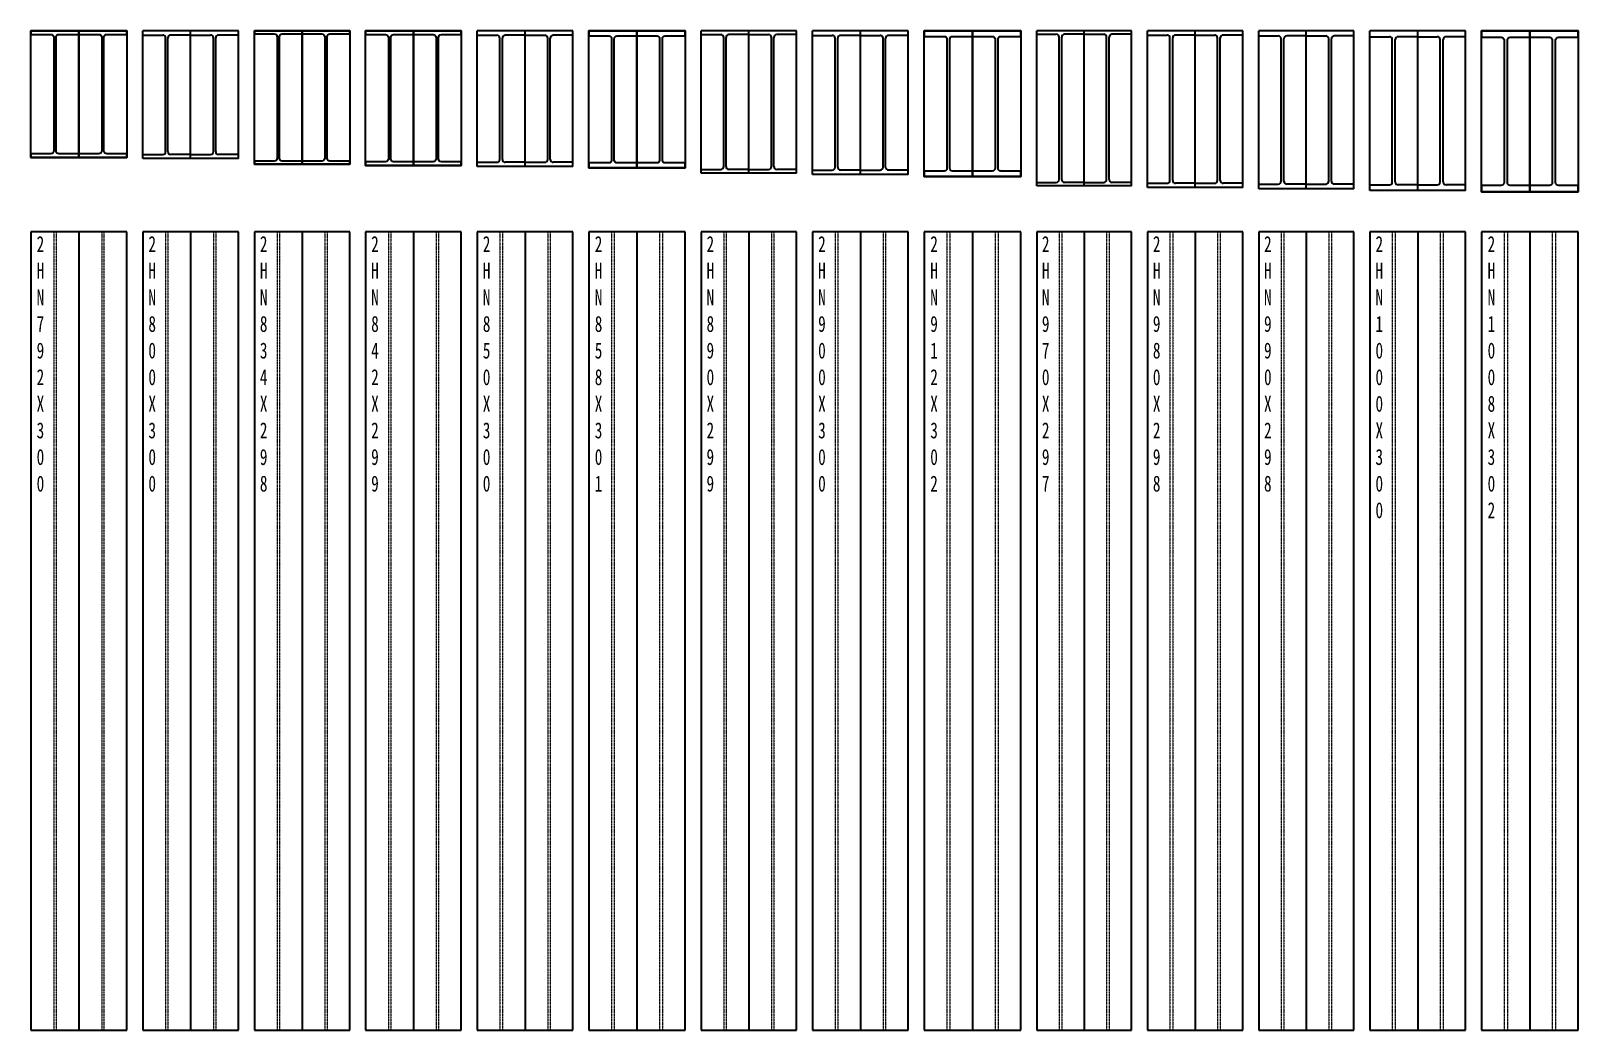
# Model space of a CAD drawing. Header units: millimetres. Extents: x 0 to 76984, y 0 to 13707.
# Drawn here: x 19298 to 28986, y 0 to 6258 of the extents above; entities that cross this region are included whole.
import ezdxf

# ---------------------------------------------------------------- set-up
doc = ezdxf.new("R2010")
doc.units = ezdxf.units.MM
doc.linetypes.add('DASHED', pattern=[0.75, 0.5, -0.25])
doc.layers.get('Defpoints').update_dxf_attribs({"color": 8})
for name, color, linetype, lineweight in [('1粗实线', 1, 'Continuous', 30), ('4虚线', 2, 'DASHED', 18), ('5文本', 4, 'Continuous', 18), ('6标注线', 3, 'Continuous', 13)]:
    doc.layers.add(name, color=color, linetype=linetype, lineweight=lineweight)
doc.styles.get("Standard").update_dxf_attribs({"font": '', "width": 0.7})
doc.styles.get('Standard').set_extended_font_data('SimSun')

# ---------------------------------------------------------------- blocks, each defined once
blk = doc.blocks.new('2HN800X300分配梁block')
at = {"layer": '1粗实线'}
for p, q in [((300, 800), (-300, 800)), ((-300, 0), (-300, 800)), ((0, 0), (0, 800)), ((300, 0), (300, 800)), ((-300, 774), (-175, 774)), ((-157, 44), (-157, 756)), ((-143, 44), (-143, 756)), ((0, 774), (-125, 774)), ((0, 774), (125, 774)), ((143, 44), (143, 756)), ((157, 44), (157, 756)), ((300, 774), (175, 774)), ((-300, 26), (-175, 26)), ((300, 0), (-300, 0)), ((0, 26), (-125, 26)), ((0, 26), (125, 26)), ((300, 26), (175, 26))]:
    blk.add_line(p, q, dxfattribs=at)
for centre, start, end in [((-175, 756), 0, 90), ((-125, 756), 90, 180), ((125, 756), 0, 90), ((175, 756), 90, 180), ((-175, 44), 270, 0), ((-125, 44), 180, 270), ((125, 44), 270, 0), ((175, 44), 180, 270)]:
    blk.add_arc(centre, 18, start, end, dxfattribs=at)
blk = doc.blocks.new('2HN850X300分配梁block')
at = {"layer": '1粗实线'}
for p, q in [((300, 850), (-300, 850)), ((-300, 0), (-300, 850)), ((-300, 823), (-176, 823)), ((-158, 45), (-158, 805)), ((-142, 45), (-142, 805)), ((0, 823), (-124, 823)), ((0, 0), (0, 850)), ((0, 823), (124, 823)), ((142, 45), (142, 805)), ((158, 45), (158, 805)), ((300, 823), (176, 823)), ((300, 0), (300, 850)), ((-300, 27), (-176, 27)), ((300, 0), (-300, 0)), ((0, 27), (-124, 27)), ((0, 27), (124, 27)), ((300, 27), (176, 27))]:
    blk.add_line(p, q, dxfattribs=at)
for centre, start, end in [((-176, 805), 0, 90), ((-124, 805), 90, 180), ((124, 805), 0, 90), ((176, 805), 90, 180), ((-176, 45), 270, 0), ((-124, 45), 180, 270), ((124, 45), 270, 0), ((176, 45), 180, 270)]:
    blk.add_arc(centre, 18, start, end, dxfattribs=at)
blk = doc.blocks.new('2HN890X299分配梁block')
at = {"layer": '1粗实线'}
for p, q in [((299, 890), (-299, 890)), ((-299, 0), (-299, 890)), ((0, 0), (0, 890)), ((299, 0), (299, 890)), ((-299, 867), (-175, 867)), ((-157, 41), (-157, 849)), ((-142, 41), (-142, 849)), ((0, 867), (-124, 867)), ((0, 867), (124, 867)), ((142, 41), (142, 849)), ((157, 41), (157, 849)), ((299, 867), (175, 867)), ((-299, 23), (-175, 23)), ((299, 0), (-299, 0)), ((0, 23), (-124, 23)), ((0, 23), (124, 23)), ((299, 23), (175, 23))]:
    blk.add_line(p, q, dxfattribs=at)
for centre, start, end in [((-175, 849), 0, 90), ((-124, 849), 90, 180), ((124, 849), 0, 90), ((175, 849), 90, 180), ((-175, 41), 270, 0), ((-124, 41), 180, 270), ((124, 41), 270, 0), ((175, 41), 180, 270)]:
    blk.add_arc(centre, 18, start, end, dxfattribs=at)
blk = doc.blocks.new('2HN900X300分配梁block')
at = {"layer": '1粗实线'}
for p, q in [((300, 900), (-300, 900)), ((-300, 0), (-300, 900)), ((-300, 872), (-176, 872)), ((0, 872), (-124, 872)), ((0, 0), (0, 900)), ((0, 872), (124, 872)), ((300, 872), (176, 872)), ((300, 0), (300, 900)), ((-158, 46), (-158, 854)), ((-142, 46), (-142, 854)), ((142, 46), (142, 854)), ((158, 46), (158, 854)), ((-300, 28), (-176, 28)), ((300, 0), (-300, 0)), ((0, 28), (-124, 28)), ((0, 28), (124, 28)), ((300, 28), (176, 28))]:
    blk.add_line(p, q, dxfattribs=at)
for centre, start, end in [((-176, 854), 0, 90), ((-124, 854), 90, 180), ((124, 854), 0, 90), ((176, 854), 90, 180), ((-176, 46), 270, 0), ((-124, 46), 180, 270), ((124, 46), 270, 0), ((176, 46), 180, 270)]:
    blk.add_arc(centre, 18, start, end, dxfattribs=at)
blk = doc.blocks.new('2HN970X297分配梁block')
at = {"layer": '1粗实线'}
for p, q in [((297, 970), (-297, 970)), ((-297, 0), (-297, 970)), ((0, 0), (0, 970)), ((297, 0), (297, 970)), ((-297, 949), (-174.5, 949)), ((-156.5, 39), (-156.5, 931)), ((-140.5, 39), (-140.5, 931)), ((0, 949), (-122.5, 949)), ((0, 949), (122.5, 949)), ((140.5, 39), (140.5, 931)), ((156.5, 39), (156.5, 931)), ((297, 949), (174.5, 949)), ((-297, 21), (-174.5, 21)), ((297, 0), (-297, 0)), ((0, 21), (-122.5, 21)), ((0, 21), (122.5, 21)), ((297, 21), (174.5, 21))]:
    blk.add_line(p, q, dxfattribs=at)
for centre, start, end in [((-174.5, 931), 0, 90), ((-122.5, 931), 90, 180), ((122.5, 931), 0, 90), ((174.5, 931), 90, 180), ((-174.5, 39), 270, 0), ((-122.5, 39), 180, 270), ((122.5, 39), 270, 0), ((174.5, 39), 180, 270)]:
    blk.add_arc(centre, 18, start, end, dxfattribs=at)
blk = doc.blocks.new('2HN980X298分配梁block')
at = {"layer": '1粗实线'}
for p, q in [((298, 980), (-298, 980)), ((-298, 0), (-298, 980)), ((0, 0), (0, 980)), ((298, 0), (298, 980)), ((-298, 954), (-175.5, 954)), ((-157.5, 44), (-157.5, 936)), ((-140.5, 44), (-140.5, 936)), ((0, 954), (-122.5, 954)), ((0, 954), (122.5, 954)), ((140.5, 44), (140.5, 936)), ((157.5, 44), (157.5, 936)), ((298, 954), (175.5, 954)), ((-298, 26), (-175.5, 26)), ((298, 0), (-298, 0)), ((0, 26), (-122.5, 26)), ((0, 26), (122.5, 26)), ((298, 26), (175.5, 26))]:
    blk.add_line(p, q, dxfattribs=at)
for centre, start, end in [((-175.5, 936), 0, 90), ((-122.5, 936), 90, 180), ((122.5, 936), 0, 90), ((175.5, 936), 90, 180), ((-175.5, 44), 270, 0), ((-122.5, 44), 180, 270), ((122.5, 44), 270, 0), ((175.5, 44), 180, 270)]:
    blk.add_arc(centre, 18, start, end, dxfattribs=at)
blk = doc.blocks.new('2HN990X298分配梁block')
at = {"layer": '1粗实线'}
for p, q in [((298, 990), (-298, 990)), ((-298, 0), (-298, 990)), ((0, 0), (0, 990)), ((298, 0), (298, 990)), ((-298, 959), (-175.5, 959)), ((-157.5, 49), (-157.5, 941)), ((-140.5, 49), (-140.5, 941)), ((0, 959), (-122.5, 959)), ((0, 959), (122.5, 959)), ((140.5, 49), (140.5, 941)), ((157.5, 49), (157.5, 941)), ((298, 959), (175.5, 959)), ((-298, 31), (-175.5, 31)), ((298, 0), (-298, 0)), ((0, 31), (-122.5, 31)), ((0, 31), (122.5, 31)), ((298, 31), (175.5, 31))]:
    blk.add_line(p, q, dxfattribs=at)
for centre, start, end in [((-175.5, 941), 0, 90), ((-122.5, 941), 90, 180), ((122.5, 941), 0, 90), ((175.5, 941), 90, 180), ((-175.5, 49), 270, 0), ((-122.5, 49), 180, 270), ((122.5, 49), 270, 0), ((175.5, 49), 180, 270)]:
    blk.add_arc(centre, 18, start, end, dxfattribs=at)
blk = doc.blocks.new('2HN1000X300分配梁block')
at = {"layer": '1粗实线'}
for p, q in [((300, 1000), (-300, 1000)), ((-300, 0), (-300, 1000)), ((0, 0), (0, 1000)), ((300, 0), (300, 1000)), ((-300, 964), (-177.5, 964)), ((-159.5, 54), (-159.5, 946)), ((-140.5, 54), (-140.5, 946)), ((0, 964), (-122.5, 964)), ((0, 964), (122.5, 964)), ((140.5, 54), (140.5, 946)), ((159.5, 54), (159.5, 946)), ((300, 964), (177.5, 964)), ((-300, 36), (-177.5, 36)), ((300, 0), (-300, 0)), ((0, 36), (-122.5, 36)), ((0, 36), (122.5, 36)), ((300, 36), (177.5, 36))]:
    blk.add_line(p, q, dxfattribs=at)
for centre, start, end in [((-177.5, 946), 0, 90), ((-122.5, 946), 90, 180), ((122.5, 946), 0, 90), ((177.5, 946), 90, 180), ((-177.5, 54), 270, 0), ((-122.5, 54), 180, 270), ((122.5, 54), 270, 0), ((177.5, 54), 180, 270)]:
    blk.add_arc(centre, 18, start, end, dxfattribs=at)
blk = doc.blocks.new('2HN792X300分配梁block')
at = {"layer": '1粗实线'}
for points in [[(-300, 0), (0, 0), (0, 22), (-125, 22, -0.414214), (-143, 40), (-143, 752, -0.414214), (-125, 770), (0, 770), (0, 792), (-300, 792), (-300, 770), (-175, 770, -0.414214), (-157, 752), (-157, 40, -0.414214), (-175, 22), (-300, 22)], [(0, 0), (300, 0), (300, 22), (175, 22, -0.414214), (157, 40), (157, 752, -0.414214), (175, 770), (300, 770), (300, 792), (0, 792), (0, 770), (125, 770, -0.414214), (143, 752), (143, 40, -0.414214), (125, 22), (0, 22)]]:
    blk.add_lwpolyline(points, format="xyb", close=True, dxfattribs=at)
for points in [[(-300, 792), (0, 792), (0, 0), (-300, 0)], [(0, 792), (300, 792), (300, 0), (0, 0)]]:
    blk.add_lwpolyline(points, close=True, dxfattribs=at)
blk = doc.blocks.new('2HN834X298分配梁block')
at = {"layer": '1粗实线'}
for points in [[(-298, 0), (0, 0), (0, 19), (-124, 19, -0.414214), (-142, 37), (-142, 797, -0.414214), (-124, 815), (0, 815), (0, 834), (-298, 834), (-298, 815), (-174, 815, -0.414214), (-156, 797), (-156, 37, -0.414214), (-174, 19), (-298, 19)], [(0, 0), (298, 0), (298, 19), (174, 19, -0.414214), (156, 37), (156, 797, -0.414214), (174, 815), (298, 815), (298, 834), (0, 834), (0, 815), (124, 815, -0.414214), (142, 797), (142, 37, -0.414214), (124, 19), (0, 19)]]:
    blk.add_lwpolyline(points, format="xyb", close=True, dxfattribs=at)
for points in [[(-298, 834), (0, 834), (0, 0), (-298, 0)], [(0, 834), (298, 834), (298, 0), (0, 0)]]:
    blk.add_lwpolyline(points, close=True, dxfattribs=at)
blk = doc.blocks.new('2HN842X299分配梁block')
at = {"layer": '1粗实线'}
for points in [[(-299, 0), (0, 0), (0, 23), (-124, 23, -0.414214), (-142, 41), (-142, 801, -0.414214), (-124, 819), (0, 819), (0, 842), (-299, 842), (-299, 819), (-175, 819, -0.414214), (-157, 801), (-157, 41, -0.414214), (-175, 23), (-299, 23)], [(0, 0), (299, 0), (299, 23), (175, 23, -0.414214), (157, 41), (157, 801, -0.414214), (175, 819), (299, 819), (299, 842), (0, 842), (0, 819), (124, 819, -0.414214), (142, 801), (142, 41, -0.414214), (124, 23), (0, 23)]]:
    blk.add_lwpolyline(points, format="xyb", close=True, dxfattribs=at)
for points in [[(-299, 842), (0, 842), (0, 0), (-299, 0)], [(0, 842), (299, 842), (299, 0), (0, 0)]]:
    blk.add_lwpolyline(points, close=True, dxfattribs=at)
blk = doc.blocks.new('2HN858X301分配梁block')
at = {"layer": '1粗实线'}
for points in [[(-301, 0), (0, 0), (0, 31), (-124, 31, -0.414214), (-142, 49), (-142, 809, -0.414214), (-124, 827), (0, 827), (0, 858), (-301, 858), (-301, 827), (-177, 827, -0.414214), (-159, 809), (-159, 49, -0.414214), (-177, 31), (-301, 31)], [(0, 0), (301, 0), (301, 31), (177, 31, -0.414214), (159, 49), (159, 809, -0.414214), (177, 827), (301, 827), (301, 858), (0, 858), (0, 827), (124, 827, -0.414214), (142, 809), (142, 49, -0.414214), (124, 31), (0, 31)]]:
    blk.add_lwpolyline(points, format="xyb", close=True, dxfattribs=at)
for points in [[(-301, 858), (0, 858), (0, 0), (-301, 0)], [(0, 858), (301, 858), (301, 0), (0, 0)]]:
    blk.add_lwpolyline(points, close=True, dxfattribs=at)
blk = doc.blocks.new('2HN912X302分配梁block')
at = {"layer": '1粗实线'}
for points in [[(-302, 0), (0, 0), (0, 34), (-124, 34, -0.414214), (-142, 52), (-142, 860, -0.414214), (-124, 878), (0, 878), (0, 912), (-302, 912), (-302, 878), (-178, 878, -0.414214), (-160, 860), (-160, 52, -0.414214), (-178, 34), (-302, 34)], [(0, 0), (302, 0), (302, 34), (178, 34, -0.414214), (160, 52), (160, 860, -0.414214), (178, 878), (302, 878), (302, 912), (0, 912), (0, 878), (124, 878, -0.414214), (142, 860), (142, 52, -0.414214), (124, 34), (0, 34)]]:
    blk.add_lwpolyline(points, format="xyb", close=True, dxfattribs=at)
for points in [[(-302, 912), (0, 912), (0, 0), (-302, 0)], [(0, 912), (302, 912), (302, 0), (0, 0)]]:
    blk.add_lwpolyline(points, close=True, dxfattribs=at)
blk = doc.blocks.new('2HN1008X302分配梁block')
at = {"layer": '1粗实线'}
for points in [[(-302, 0), (0, 0), (0, 40), (-122.5, 40, -0.414214), (-140.5, 58), (-140.5, 950, -0.414214), (-122.5, 968), (0, 968), (0, 1008), (-302, 1008), (-302, 968), (-179.5, 968, -0.414214), (-161.5, 950), (-161.5, 58, -0.414214), (-179.5, 40), (-302, 40)], [(0, 0), (302, 0), (302, 40), (179.5, 40, -0.414214), (161.5, 58), (161.5, 950, -0.414214), (179.5, 968), (302, 968), (302, 1008), (0, 1008), (0, 968), (122.5, 968, -0.414214), (140.5, 950), (140.5, 58, -0.414214), (122.5, 40), (0, 40)]]:
    blk.add_lwpolyline(points, format="xyb", close=True, dxfattribs=at)
for points in [[(-302, 1008), (0, 1008), (0, 0), (-302, 0)], [(0, 1008), (302, 1008), (302, 0), (0, 0)]]:
    blk.add_lwpolyline(points, close=True, dxfattribs=at)
blk = doc.blocks.new('2HN792X300分配梁平面block')
at = {"layer": '1粗实线'}
for p, q in [((-300, 0), (-300, -5000)), ((300, 0), (-300, 0)), ((0, 0), (0, -5000)), ((300, -5000), (300, 0)), ((-300, -5000), (300, -5000))]:
    blk.add_line(p, q, dxfattribs=at)
at = {"layer": '4虚线'}
for p, q in [((-157, 0), (-157, -5000)), ((-143, 0), (-143, -5000)), ((143, 0), (143, -5000)), ((157, 0), (157, -5000))]:
    blk.add_line(p, q, dxfattribs=at)
at = {"layer": 'Defpoints'}
blk.add_line((0, 0), (0, -5000), dxfattribs=at)
at = {"layer": 'Defpoints', "insert": (-264.5, -26.9), "char_height": 100, "attachment_point": 1}
blk.add_mtext_dynamic_manual_height_columns('2\\PH\\PN\\P7\\P9\\P2\\PX\\P3\\P0\\P0', width=100, gutter_width=20, heights=[0], dxfattribs=at)
blk = doc.blocks.new('2HN800X300分配梁平面block')
at = {"layer": '1粗实线'}
for p, q in [((-300, 0), (-300, -5000)), ((300, 0), (-300, 0)), ((0, 0), (0, -5000)), ((300, -5000), (300, 0)), ((-300, -5000), (300, -5000))]:
    blk.add_line(p, q, dxfattribs=at)
at = {"layer": '4虚线'}
for p, q in [((-157, 0), (-157, -5000)), ((-143, 0), (-143, -5000)), ((143, 0), (143, -5000)), ((157, 0), (157, -5000))]:
    blk.add_line(p, q, dxfattribs=at)
at = {"layer": 'Defpoints'}
blk.add_line((0, 0), (0, -5000), dxfattribs=at)
at = {"layer": 'Defpoints', "insert": (-264.5, -26.9), "char_height": 100, "attachment_point": 1}
blk.add_mtext_dynamic_manual_height_columns('2\\PH\\PN\\P8\\P0\\P0\\PX\\P3\\P0\\P0', width=100, gutter_width=20, heights=[0], dxfattribs=at)
blk = doc.blocks.new('2HN834X298分配梁平面block')
at = {"layer": '1粗实线'}
for p, q in [((-298, 0), (-298, -5000)), ((298, 0), (-298, 0)), ((0, 0), (0, -5000)), ((298, -5000), (298, 0)), ((-298, -5000), (298, -5000))]:
    blk.add_line(p, q, dxfattribs=at)
at = {"layer": '4虚线'}
for p, q in [((-156, 0), (-156, -5000)), ((-142, 0), (-142, -5000)), ((142, 0), (142, -5000)), ((156, 0), (156, -5000))]:
    blk.add_line(p, q, dxfattribs=at)
at = {"layer": 'Defpoints'}
blk.add_line((0, 0), (0, -5000), dxfattribs=at)
at = {"layer": 'Defpoints', "insert": (-264.5, -26.9), "char_height": 100, "attachment_point": 1}
blk.add_mtext_dynamic_manual_height_columns('2\\PH\\PN\\P8\\P3\\P4\\PX\\P2\\P9\\P8', width=100, gutter_width=20, heights=[0], dxfattribs=at)
blk = doc.blocks.new('2HN842X299分配梁平面block')
at = {"layer": '1粗实线'}
for p, q in [((-299, 0), (-299, -5000)), ((299, 0), (-299, 0)), ((0, 0), (0, -5000)), ((299, -5000), (299, 0)), ((-299, -5000), (299, -5000))]:
    blk.add_line(p, q, dxfattribs=at)
at = {"layer": '4虚线'}
for p, q in [((-157, 0), (-157, -5000)), ((-142, 0), (-142, -5000)), ((142, 0), (142, -5000)), ((157, 0), (157, -5000))]:
    blk.add_line(p, q, dxfattribs=at)
at = {"layer": 'Defpoints'}
blk.add_line((0, 0), (0, -5000), dxfattribs=at)
at = {"layer": 'Defpoints', "insert": (-264.5, -26.9), "char_height": 100, "attachment_point": 1}
blk.add_mtext_dynamic_manual_height_columns('2\\PH\\PN\\P8\\P4\\P2\\PX\\P2\\P9\\P9', width=100, gutter_width=20, heights=[0], dxfattribs=at)
blk = doc.blocks.new('2HN850X300分配梁平面block')
at = {"layer": '1粗实线'}
for p, q in [((-300, 0), (-300, -5000)), ((300, 0), (-300, 0)), ((0, 0), (0, -5000)), ((300, -5000), (300, 0)), ((-300, -5000), (300, -5000))]:
    blk.add_line(p, q, dxfattribs=at)
at = {"layer": '4虚线'}
for p, q in [((-142, 0), (-142, -5000)), ((142, 0), (142, -5000)), ((158, 0), (158, -5000)), ((-158, 0), (-158, -5000))]:
    blk.add_line(p, q, dxfattribs=at)
at = {"layer": 'Defpoints'}
blk.add_line((0, 0), (0, -5000), dxfattribs=at)
at = {"layer": 'Defpoints', "insert": (-264.5, -26.9), "char_height": 100, "attachment_point": 1}
blk.add_mtext_dynamic_manual_height_columns('2\\PH\\PN\\P8\\P5\\P0\\PX\\P3\\P0\\P0', width=100, gutter_width=20, heights=[0], dxfattribs=at)
blk = doc.blocks.new('2HN858X301分配梁平面block')
at = {"layer": '1粗实线'}
for p, q in [((-301, 0), (-301, -5000)), ((301, 0), (-301, 0)), ((0, 0), (0, -5000)), ((301, -5000), (301, 0)), ((-301, -5000), (301, -5000))]:
    blk.add_line(p, q, dxfattribs=at)
at = {"layer": '4虚线'}
for p, q in [((-159, 0), (-159, -5000)), ((-142, 0), (-142, -5000)), ((142, 0), (142, -5000)), ((159, 0), (159, -5000))]:
    blk.add_line(p, q, dxfattribs=at)
at = {"layer": 'Defpoints'}
blk.add_line((0, 0), (0, -5000), dxfattribs=at)
at = {"layer": 'Defpoints', "insert": (-264.5, -26.9), "char_height": 100, "attachment_point": 1}
blk.add_mtext_dynamic_manual_height_columns('2\\PH\\PN\\P8\\P5\\P8\\PX\\P3\\P0\\P1', width=100, gutter_width=20, heights=[0], dxfattribs=at)
blk = doc.blocks.new('2HN890X299分配梁平面block')
at = {"layer": '1粗实线'}
for p, q in [((-299, 0), (-299, -5000)), ((299, 0), (-299, 0)), ((0, 0), (0, -5000)), ((299, -5000), (299, 0)), ((-299, -5000), (299, -5000))]:
    blk.add_line(p, q, dxfattribs=at)
at = {"layer": '4虚线'}
for p, q in [((-157, 0), (-157, -5000)), ((-142, 0), (-142, -5000)), ((142, 0), (142, -5000)), ((157, 0), (157, -5000))]:
    blk.add_line(p, q, dxfattribs=at)
at = {"layer": 'Defpoints'}
blk.add_line((0, 0), (0, -5000), dxfattribs=at)
at = {"layer": 'Defpoints', "insert": (-264.5, -26.9), "char_height": 100, "attachment_point": 1}
blk.add_mtext_dynamic_manual_height_columns('2\\PH\\PN\\P8\\P9\\P0\\PX\\P2\\P9\\P9', width=100, gutter_width=20, heights=[0], dxfattribs=at)
blk = doc.blocks.new('2HN900X300分配梁平面block')
at = {"layer": '1粗实线'}
for p, q in [((-300, 0), (-300, -5000)), ((300, 0), (-300, 0)), ((0, 0), (0, -5000)), ((300, -5000), (300, 0)), ((-300, -5000), (300, -5000))]:
    blk.add_line(p, q, dxfattribs=at)
at = {"layer": '4虚线'}
for p, q in [((-158, 0), (-158, -5000)), ((-142, 0), (-142, -5000)), ((142, 0), (142, -5000)), ((158, 0), (158, -5000))]:
    blk.add_line(p, q, dxfattribs=at)
at = {"layer": 'Defpoints'}
blk.add_line((0, 0), (0, -5000), dxfattribs=at)
at = {"layer": 'Defpoints', "insert": (-264.5, -26.9), "char_height": 100, "attachment_point": 1}
blk.add_mtext_dynamic_manual_height_columns('2\\PH\\PN\\P9\\P0\\P0\\PX\\P3\\P0\\P0', width=100, gutter_width=20, heights=[0], dxfattribs=at)
blk = doc.blocks.new('2HN912X302分配梁平面block')
at = {"layer": '1粗实线'}
for p, q in [((-302, 0), (-302, -5000)), ((302, 0), (-302, 0)), ((0, 0), (0, -5000)), ((302, -5000), (302, 0)), ((-302, -5000), (302, -5000))]:
    blk.add_line(p, q, dxfattribs=at)
at = {"layer": '4虚线'}
for p, q in [((-142, 0), (-142, -5000)), ((142, 0), (142, -5000)), ((160, 0), (160, -5000)), ((-160, 0), (-160, -5000))]:
    blk.add_line(p, q, dxfattribs=at)
at = {"layer": 'Defpoints'}
blk.add_line((0, 0), (0, -5000), dxfattribs=at)
at = {"layer": 'Defpoints', "insert": (-264.5, -26.9), "char_height": 100, "attachment_point": 1}
blk.add_mtext_dynamic_manual_height_columns('2\\PH\\PN\\P9\\P1\\P2\\PX\\P3\\P0\\P2', width=100, gutter_width=20, heights=[0], dxfattribs=at)
blk = doc.blocks.new('2HN970X297分配梁平面block')
at = {"layer": '1粗实线'}
for p, q in [((-297, 0), (-297, -5000)), ((297, 0), (-297, 0)), ((0, 0), (0, -5000)), ((297, -5000), (297, 0)), ((-297, -5000), (297, -5000))]:
    blk.add_line(p, q, dxfattribs=at)
at = {"layer": '4虚线'}
for p, q in [((-156.5, 0), (-156.5, -5000)), ((-140.5, 0), (-140.5, -5000)), ((140.5, 0), (140.5, -5000)), ((156.5, 0), (156.5, -5000))]:
    blk.add_line(p, q, dxfattribs=at)
at = {"layer": 'Defpoints'}
blk.add_line((0, 0), (0, -5000), dxfattribs=at)
at = {"layer": 'Defpoints', "insert": (-264.5, -26.9), "char_height": 100, "attachment_point": 1}
blk.add_mtext_dynamic_manual_height_columns('2\\PH\\PN\\P9\\P7\\P0\\PX\\P2\\P9\\P7', width=100, gutter_width=20, heights=[0], dxfattribs=at)
blk = doc.blocks.new('2HN980X298分配梁平面block')
at = {"layer": '1粗实线'}
for p, q in [((-298, 0), (-298, -5000)), ((298, 0), (-298, 0)), ((0, 0), (0, -5000)), ((298, -5000), (298, 0)), ((-298, -5000), (298, -5000))]:
    blk.add_line(p, q, dxfattribs=at)
at = {"layer": '4虚线'}
for p, q in [((-157.5, 0), (-157.5, -5000)), ((-140.5, 0), (-140.5, -5000)), ((140.5, 0), (140.5, -5000)), ((157.5, 0), (157.5, -5000))]:
    blk.add_line(p, q, dxfattribs=at)
at = {"layer": 'Defpoints'}
blk.add_line((0, 0), (0, -5000), dxfattribs=at)
at = {"layer": 'Defpoints', "insert": (-264.5, -26.9), "char_height": 100, "attachment_point": 1}
blk.add_mtext_dynamic_manual_height_columns('2\\PH\\PN\\P9\\P8\\P0\\PX\\P2\\P9\\P8', width=100, gutter_width=20, heights=[0], dxfattribs=at)
blk = doc.blocks.new('2HN990X298分配梁平面block')
at = {"layer": '1粗实线'}
for p, q in [((-298, 0), (-298, -5000)), ((298, 0), (-298, 0)), ((0, 0), (0, -5000)), ((298, -5000), (298, 0)), ((-298, -5000), (298, -5000))]:
    blk.add_line(p, q, dxfattribs=at)
at = {"layer": '4虚线'}
for p, q in [((-157.5, 0), (-157.5, -5000)), ((-140.5, 0), (-140.5, -5000)), ((140.5, 0), (140.5, -5000)), ((157.5, 0), (157.5, -5000))]:
    blk.add_line(p, q, dxfattribs=at)
at = {"layer": 'Defpoints'}
blk.add_line((0, 0), (0, -5000), dxfattribs=at)
at = {"layer": 'Defpoints', "insert": (-264.5, -26.9), "char_height": 100, "attachment_point": 1}
blk.add_mtext_dynamic_manual_height_columns('2\\PH\\PN\\P9\\P9\\P0\\PX\\P2\\P9\\P8', width=100, gutter_width=20, heights=[0], dxfattribs=at)
blk = doc.blocks.new('2HN1000X300分配梁平面block')
at = {"layer": '1粗实线'}
for p, q in [((-300, 0), (-300, -5000)), ((300, 0), (-300, 0)), ((0, 0), (0, -5000)), ((300, -5000), (300, 0)), ((-300, -5000), (300, -5000))]:
    blk.add_line(p, q, dxfattribs=at)
at = {"layer": '4虚线'}
for p, q in [((-159.5, 0), (-159.5, -5000)), ((-140.5, 0), (-140.5, -5000)), ((140.5, 0), (140.5, -5000)), ((159.5, 0), (159.5, -5000))]:
    blk.add_line(p, q, dxfattribs=at)
at = {"layer": 'Defpoints'}
blk.add_line((0, 0), (0, -5000), dxfattribs=at)
at = {"layer": 'Defpoints', "insert": (-264.5, -26.9), "char_height": 100, "attachment_point": 1}
blk.add_mtext_dynamic_manual_height_columns('2\\PH\\PN\\P1\\P0\\P0\\P0\\PX\\P3\\P0\\P0', width=100, gutter_width=20, heights=[0], dxfattribs=at)
blk = doc.blocks.new('2HN1008X302分配梁平面block')
at = {"layer": '1粗实线'}
for p, q in [((-302, 0), (-302, -5000)), ((302, 0), (-302, 0)), ((0, 0), (0, -5000)), ((302, -5000), (302, 0)), ((-302, -5000), (302, -5000))]:
    blk.add_line(p, q, dxfattribs=at)
at = {"layer": '4虚线'}
for p, q in [((-161.5, 0), (-161.5, -5000)), ((-140.5, 0), (-140.5, -5000)), ((140.5, 0), (140.5, -5000)), ((161.5, 0), (161.5, -5000))]:
    blk.add_line(p, q, dxfattribs=at)
at = {"layer": 'Defpoints'}
blk.add_line((0, 0), (0, -5000), dxfattribs=at)
at = {"layer": 'Defpoints', "insert": (-264.5, -26.9), "char_height": 100, "attachment_point": 1}
blk.add_mtext_dynamic_manual_height_columns('2\\PH\\PN\\P1\\P0\\P0\\P8\\PX\\P3\\P0\\P2', width=100, gutter_width=20, heights=[0], dxfattribs=at)

msp = doc.modelspace()

# ---------------------------------------------------------------- block references
at = {"layer": '4虚线'}
for name, p in [('2HN792X300分配梁block', (19598, 5466)), ('2HN834X298分配梁block', (20996, 5424)), ('2HN842X299分配梁block', (21693, 5416)), ('2HN858X301分配梁block', (23093, 5400)), ('2HN912X302分配梁block', (25194, 5346)), ('2HN1008X302分配梁block', (28684, 5250))]:
    msp.add_blockref(name, p, dxfattribs=at)
at = {"layer": '5文本'}
for name, p in [('2HN800X300分配梁block', (20298, 5458)), ('2HN850X300分配梁block', (22392, 5408)), ('2HN890X299分配梁block', (23793, 5368)), ('2HN900X300分配梁block', (24492, 5358)), ('2HN970X297分配梁block', (25893, 5288)), ('2HN980X298分配梁block', (26588, 5278)), ('2HN990X298分配梁block', (27284, 5268)), ('2HN1000X300分配梁block', (27982, 5258))]:
    msp.add_blockref(name, p, dxfattribs=at)
at = {"layer": '6标注线'}
for name, p in [('2HN792X300分配梁平面block', (19598, 5000)), ('2HN800X300分配梁平面block', (20298, 5000)), ('2HN834X298分配梁平面block', (20996, 5000)), ('2HN842X299分配梁平面block', (21693, 5000)), ('2HN850X300分配梁平面block', (22392, 5000)), ('2HN858X301分配梁平面block', (23093, 5000)), ('2HN890X299分配梁平面block', (23793, 5000)), ('2HN900X300分配梁平面block', (24492, 5000)), ('2HN912X302分配梁平面block', (25194, 5000)), ('2HN970X297分配梁平面block', (25893, 5000)), ('2HN980X298分配梁平面block', (26588, 5000)), ('2HN990X298分配梁平面block', (27284, 5000)), ('2HN1000X300分配梁平面block', (27982, 5000)), ('2HN1008X302分配梁平面block', (28684, 5000))]:
    msp.add_blockref(name, p, dxfattribs=at)

doc.saveas('drawing.dxf')
